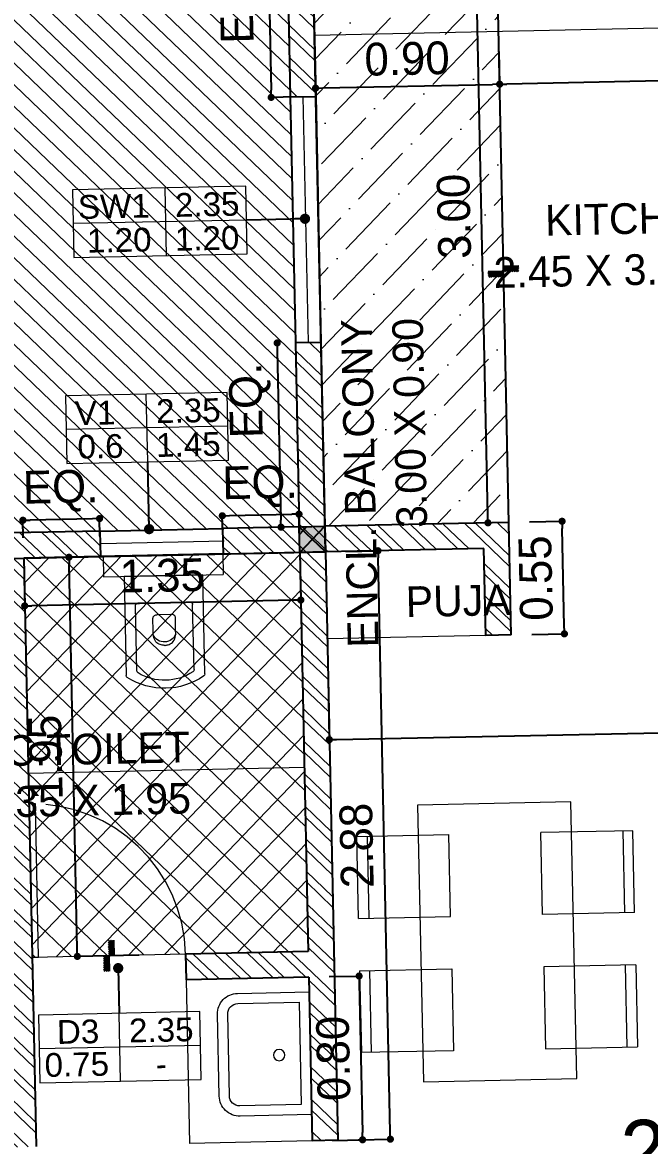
# Model space of a CAD drawing. Header units: metres. Extents: x 494 to 1845, y -666 to 1061.
# Drawn here: x 1412.946 to 1413.226, y 208.143 to 208.644 of the extents above; entities that cross this region are included whole.
import ezdxf

# ---------------------------------------------------------------- set-up
doc = ezdxf.new("R2010")
doc.units = ezdxf.units.M
doc.header["$MEASUREMENT"] = 0
doc.linetypes.add('1', pattern=[0])
doc.linetypes.add('ACAD_ISO02W100', pattern=[15, 12, -3])
doc.layers.get('Defpoints').update_dxf_attribs({"color": 12})
for name, color, linetype in [('A-AREA', 1, 'Continuous'), ('COLUMN', 1, 'Continuous'), ('TILE DROP', 180, '1'), ('VDA-TEXT', 250, '1'), ('VDA-WALL BELOW', 8, 'Continuous')]:
    doc.layers.add(name, color=color, linetype=linetype)
for name, color, linetype, lineweight in [('A-Furniture', 8, 'Continuous', 13), ('A-Wall Hatch', 8, 'Continuous', 9), ('DIMENSION', 8, 'Continuous', 5), ('VDA-DOOR', 23, 'Continuous', 5), ('VDA-DW TAGS', 4, 'Continuous', 9), ('VDA-FURNITURE', 8, 'Continuous', 13), ('VDA-HATCH', 8, 'Continuous', 9), ('VDA-PLUMBING', 8, 'Continuous', 13), ('VDA-WALL', 250, 'Continuous', 25), ('VDA-WINDOW', 5, 'Continuous', 9)]:
    doc.layers.add(name, color=color, linetype=linetype, lineweight=lineweight)
doc.styles.add('arial', font='arial.ttf', dxfattribs={"height": 0.3})
doc.styles.add('RS', font='GOTHIC.TTF')
doc.styles.get("Standard").update_dxf_attribs({"font": 'arial.ttf'})
doc.dimstyles.new('SMALL-1', dxfattribs={"dimtxt": 0.16, "dimasz": 0.035, "dimexe": 0, "dimexo": 0.1, "dimgap": 0.05, "dimtad": 1, "dimzin": 0, "dimdsep": 46, "dimtxsty": 'RS', "dimblk": 'DOT', "dimcen": 2.5, "dimclrd": 256, "dimclre": 256, "dimclrt": 5, "dimadec": 0, "dimazin": 0, "dimtfac": 1, "dimtdec": 3, "dimtofl": 0, "dimtmove": 0, "dimatfit": 3, "dimfxl": 0, "dimtolj": 1, "dimtzin": 0, "dimarcsym": 0})
pattern_1 = [(45, (1152.758408798573, 282.9493043231583), (-0.1104854345604985, 0.1104854345604985), [])]
pattern_2 = [(135.0000000000001, (-4.440892098500626e-16, 0.375), (-0.004419417382415919, -0.004419417382415927), [])]

# ---------------------------------------------------------------- blocks, each defined once
blk = doc.blocks.new('6555kkm')
at = {"lineweight": 30}
h = blk.add_hatch(color=5, dxfattribs=at)
h.dxf.hatch_style = 1
h.paths.add_polyline_path([(1152.883408798573, 282.9493043231583), (1152.758408798573, 282.9493043231583), (1152.758408798573, 283.0743043231584), (1152.883408798573, 283.0743043231584)])
h = blk.add_hatch()
h.set_pattern_fill('ANSI31', color=5, scale=1.250000000001137)
h.set_pattern_definition(pattern_1)
h.paths.add_polyline_path([(1152.758408798573, 283.0743043231584), (1152.883408798573, 283.0743043231584), (1152.883408798573, 282.9493043231583), (1152.758408798573, 282.9493043231583)])
h = blk.add_hatch()
h.set_pattern_fill('ANSI31', color=5, scale=1.250000000001137)
h.set_pattern_definition(pattern_1)
h.paths.add_polyline_path([(1152.758408798573, 283.0743043231584), (1152.883408798573, 283.0743043231584), (1152.883408798573, 282.9493043231583), (1152.758408798573, 282.9493043231583)])
at = {"layer": 'COLUMN', "color": 5, "lineweight": 25}
for p, q in [((1152.758408798573, 282.9493043231583), (1152.883408798573, 283.0743043231584)), ((1152.883408798573, 282.9493043231583), (1152.758408798573, 283.0743043231584))]:
    blk.add_line(p, q, dxfattribs=at)
blk.add_lwpolyline([(1152.758408798573, 283.0743043231584), (1152.883408798573, 283.0743043231584), (1152.883408798573, 282.9493043231583), (1152.758408798573, 282.9493043231583)], close=True, dxfattribs=at)
blk = doc.blocks.new('zw$417C')
at = {"layer": 'COLUMN', "color": 8, "lineweight": 30}
blk.add_blockref('6555kkm', (-1107.771030042976, -275.5117372282455), dxfattribs=at)
blk = doc.blocks.new('zw$DD4')
at = {"layer": 'A-Furniture', "extrusion": (1.204778837184228e-06, -1.515233374796364e-06, 0.9999999999981264)}
for p, q in [((0.300014647655189, 1.352509115007706), (0.2999982098117471, 9.115203283727169e-06)), ((1.050014647655189, 1.352499999920838), (0.300014647655189, 1.352509115007706)), ((1.049998209811747, 0), (1.050014647655189, 1.352499999920838)), ((7.973052561283112e-06, 0.8033122207270935), (1.283455640077591e-05, 1.203312220750377)), ((0.4500128347426653, 1.203306751791388), (1.283455640077591e-05, 1.203312220750377)), ((0.05001283437013626, 1.203311613062397), (0.05000797286629677, 0.8033116131555289)), ((0.4500079732388258, 0.8033067517681047), (0.4500128347426653, 1.203306751791388)), ((0.9000079724937677, 0.8033012826927006), (0.9000128349289298, 1.203301282599568)), ((0.9000128349289298, 1.203301282599568), (1.350012834183872, 1.203295813407749)), ((1.300012834370136, 1.203296421095729), (1.300007972866297, 0.8032964210724458)), ((1.350007972680032, 0.8032958133844659), (1.350012834183872, 1.203295813407749)), ((7.973052561283112e-06, 0.8033122207270935), (0.4500079732388258, 0.8033067517681047)), ((1.350007972680032, 0.8032958132680506), (0.9000079724937677, 0.8033012826927006)), ((4.861503839492798e-06, 0.5473109191516414), (0, 0.1473109192447737)), ((4.861503839492798e-06, 0.5473109192680568), (0.450004861690104, 0.547305449959822)), ((0.04999999981373549, 0.1473103115567937), (0.05000486224889755, 0.5473103114636615)), ((0.450004861690104, 0.547305449959822), (0.4500000001862645, 0.1473054499365389)), ((0.9000048618763685, 0.5472999807680026), (0.900000000372529, 0.1472999808611348)), ((1.35000486113131, 0.5472945119254291), (0.9000048618763685, 0.5472999807680026)), ((1.299999999813735, 0.147295119590126), (1.300004861317575, 0.5472951194969937)), ((1.35000486113131, 0.5472945118090138), (1.350000000558794, 0.147294511902146)), ((0, 0.1473109192447737), (0.4500000001862645, 0.1473054499365389)), ((1.350000000558794, 0.147294511902146), (0.900000000372529, 0.1472999808611348)), ((0.2999982098117471, 9.115203283727169e-06), (1.049998209811747, 0))]:
    blk.add_line(p, q, dxfattribs=at)
blk = doc.blocks.new('zw$FB86')
at = {"layer": 'VDA-FURNITURE'}
for points in [[(0, 0.4500000000007276), (0, 0.1000000000003638, 0.4142135623890781), (0.09999999999854481, 0), (0.5, 0, 0.4142135623784227), (0.5999999999985448, 0.1000000000003638), (0.5999999999985448, 0.4500000000007276)], [(0.05000000000291038, 0.4000000000014552), (0.05000000000291038, 0.09999999999672582, 0.4142135623730954), (0.09999999999854481, 0.0499999999992724), (0.5, 0.0499999999992724, 0.4142135623730952), (0.5499999999956344, 0.09999999999854481), (0.5499999999956344, 0.4000000000014552)]]:
    blk.add_lwpolyline(points, format="xyb", close=True, dxfattribs=at)
blk.add_circle((0.2941563244385179, 0.2973085056728451), 0.02777948606671998, dxfattribs=at)
blk = doc.blocks.new('zw$2702')
at = {"layer": 'VDA-FURNITURE'}
for p, q in [((0.5499802494960022, 0), (0.5499802476333571, 0.584986173780635)), ((0.6499802481921506, 0.5849861740134656), (0.5499802476333571, 0.584986173780635)), ((0.6499802491234732, 2.328306436538696e-10), (0.6499802481921506, 0.5849861740134656)), ((0.06626789482106688, 0.4849861727561802), (0.5499802476333571, 0.4849861738039181)), ((0.5499802476333571, 0.4849861738039181), (0.5499802485646796, 0.09999999997671694)), ((0.08852634602953913, 0.4324880581116304), (0.4059854198785615, 0.4324880588101223)), ((0.4179849887805176, 0.4204884897917509), (0.4179849887805176, 0.1644976834068075)), ((0.2196195882352185, 0.3244178210152313), (0.2234204721244168, 0.3293784004636109)), ((0.2234204721244168, 0.3293784004636109), (0.2280877952071023, 0.3340172126190737)), ((0.2280877952071023, 0.3340172126190737), (0.2337104606049252, 0.338173373718746)), ((0.2337104606049252, 0.338173373718746), (0.2403773705082131, 0.3416860003490001)), ((0.2403773705082131, 0.3416860003490001), (0.248177426175971, 0.3443942085141316)), ((0.248177426175971, 0.3443942085141316), (0.2571995307298494, 0.3461371148005128)), ((0.2571995307298494, 0.3461371148005128), (0.2675325863601756, 0.3467538355616853)), ((0.2675325863601756, 0.3467538355616853), (0.2780191826241207, 0.3467557415133342)), ((0.2780191826241207, 0.3467557415133342), (0.2874714464487624, 0.3467611278174445)), ((0.2874714464487624, 0.3467611278174445), (0.2959387444498134, 0.3467694973805919)), ((0.2959387444498134, 0.3467694973805919), (0.3034704441743088, 0.3467803528765216)), ((0.3034704441743088, 0.3467803528765216), (0.3101159131692839, 0.3467931972118095)), ((0.3101159131692839, 0.3467931972118095), (0.3159245171191287, 0.3468075330602005)), ((0.3159245171191287, 0.3468075330602005), (0.3209456235708785, 0.3468228633282706)), ((0.3209456235708785, 0.3468228633282706), (0.3252286000715685, 0.3468386908061802)), ((0.3252286000715685, 0.3468386908061802), (0.3288228123055887, 0.3468545182840899)), ((0.3288228123055887, 0.3468545182840899), (0.3317776278199744, 0.34686984855216)), ((0.3317776278199744, 0.34686984855216), (0.3341424141617608, 0.3468841845169663)), ((0.3341424141617608, 0.3468841845169663), (0.3359665379466605, 0.3468970287358388)), ((0.3359665379466605, 0.3468970287358388), (0.3381902633773279, 0.346916253794916)), ((0.3381902633773279, 0.346916253794916), (0.3388437426256132, 0.3469235459342599)), ((0.3388437426256132, 0.3469235459342599), (0.3397653868960333, 0.3470724488142878)), ((0.3397653868960333, 0.3470724488142878), (0.3421951776908827, 0.3472432924900204)), ((0.3421951776908827, 0.3472432924900204), (0.3456303991915775, 0.3470222798641771)), ((0.3456303991915775, 0.3470222798641771), (0.3495683355795336, 0.3459956140723079)), ((0.3495683355795336, 0.3459956140723079), (0.3535062728988123, 0.3437494980171323)), ((0.3535062728988123, 0.3437494980171323), (0.3569414934681845, 0.3398701344849542)), ((0.3569414934681845, 0.3398701344849542), (0.3583134880827856, 0.337188673322089)), ((0.3583134880827856, 0.337188673322089), (0.3593712842630339, 0.3339437264949083)), ((0.3593712842630339, 0.3339437264949083), (0.3600520447434974, 0.3300835692789406)), ((0.3600520447434974, 0.3300835692789406), (0.3602929294647765, 0.3255564770661294)), ((0.2097325569557142, 0.2918388803955168), (0.2097360829429817, 0.2924556011566892)), ((0.2097325569557142, 0.2916363230906427), (0.2097360829429817, 0.2910196023294702)), ((0.2097360829429817, 0.2924556011566892), (0.2098059284107876, 0.2941985074430704)), ((0.2097360829429817, 0.2910196023294702), (0.2098059284107876, 0.289276696043089)), ((0.2098059284107876, 0.2941985074430704), (0.2100309964807821, 0.2969067156082019)), ((0.2098059284107876, 0.289276696043089), (0.2100309964807821, 0.2865684878779575)), ((0.2100309964807821, 0.2969067156082019), (0.2105001874806476, 0.3004193421220407)), ((0.2100309964807821, 0.2865684878779575), (0.2105001884119702, 0.2830558613641188)), ((0.2105001874806476, 0.3004193421220407), (0.2113024063946796, 0.3045755033381283)), ((0.2105001884119702, 0.2830558613641188), (0.2113024063946796, 0.2788997001480311)), ((0.2113024063946796, 0.3045755033381283), (0.2125265535505605, 0.3092143153771758)), ((0.2113024063946796, 0.2788997001480311), (0.2125265535505605, 0.2742608881089836)), ((0.2125265535505605, 0.3092143153771758), (0.214261531138618, 0.3141748948255554)), ((0.214261531138618, 0.3141748948255554), (0.2165962422805023, 0.3192963579203933)), ((0.2165962422805023, 0.3192963579203933), (0.2196195882352185, 0.3244178210152313)), ((0.3602929294647765, 0.3262134199030697), (0.3602929294647765, 0.2587727529462427)), ((0.2125265535505605, 0.2742608881089836), (0.214261531138618, 0.2693003086606041)), ((0.214261531138618, 0.2693003086606041), (0.2165962422805023, 0.2641788455657661)), ((0.2165962422805023, 0.2641788455657661), (0.2196195882352185, 0.2590573824709281)), ((0.2196195882352185, 0.2590573824709281), (0.2234204721244168, 0.2540968030225486)), ((0.2234204721244168, 0.2540968030225486), (0.2280877952071023, 0.2494579909835011)), ((0.2280877952071023, 0.2494579909835011), (0.2337104615362477, 0.2453018297674134)), ((0.2337104615362477, 0.2453018297674134), (0.2403773705082131, 0.24178920336999)), ((0.2403773705082131, 0.24178920336999), (0.2481774271072936, 0.2390809950884432)), ((0.2481774271072936, 0.2390809950884432), (0.2571995316611719, 0.237338088802062)), ((0.2571995316611719, 0.237338088802062), (0.2675325863601756, 0.2367213681573048)), ((0.2675325863601756, 0.2367213681573048), (0.2780236706676078, 0.2367217985447496)), ((0.2780236706676078, 0.2367217985447496), (0.2874886181743932, 0.2367230148520321)), ((0.2874886181743932, 0.2367230148520321), (0.2959756257550907, 0.2367249047383666)), ((0.2959756257550907, 0.2367249047383666), (0.3035328884216142, 0.236727355979383)), ((0.3035328884216142, 0.236727355979383), (0.3102086030485225, 0.236730256350711)), ((0.3102086030485225, 0.236730256350711), (0.3160509665103746, 0.236733493511565)), ((0.3160509665103746, 0.236733493511565), (0.3211081728877616, 0.2367369552375749)), ((0.3211081728877616, 0.2367369552375749), (0.3254284199865651, 0.236740529187955)), ((0.3254284199865651, 0.236740529187955), (0.3290599037500215, 0.236744103138335)), ((0.3290599037500215, 0.236744103138335), (0.332050820121367, 0.2367475647479296)), ((0.332050820121367, 0.2367475647479296), (0.334449365043838, 0.2367508019087836)), ((0.334449365043838, 0.2367508019087836), (0.336303734460671, 0.2367537022801116)), ((0.336303734460671, 0.2367537022801116), (0.338572732413013, 0.2367580434074625)), ((0.338572732413013, 0.2367580434074625), (0.3392433824556065, 0.2367596899857745)), ((0.3392433824556065, 0.2367596899857745), (0.3401572865041089, 0.2367472226032987)), ((0.3401572865041089, 0.2367472226032987), (0.3425647087933612, 0.2369134899927303)), ((0.3498543801324558, 0.2390042450278997), (0.3537337652014685, 0.2415397411677986)), ((0.3537337652014685, 0.2415397411677986), (0.357100939618249, 0.2454759883694351)), ((0.357100939618249, 0.2454759883694351), (0.358435750247736, 0.2480648637283593)), ((0.358435750247736, 0.2480648637283593), (0.3594544718580437, 0.2511184909380972)), ((0.3594544718580437, 0.2511184909380972), (0.3600944245772553, 0.2546750580659136)), ((0.3600944245772553, 0.2546750580659136), (0.3602929294647765, 0.2587727529462427)), ((0.0885263469608617, 0.1524981135735288), (0.4059854198785615, 0.1524981142720208)), ((0.5499802485646796, 0.09999999997671694), (0.06626789575238945, 0.09999999892897904)), ((0.6499802491234732, 2.328306436538696e-10), (0.5499802494960022, 0))]:
    blk.add_line(p, q, dxfattribs=at)
for centre, radius, start, end in [((0.3392895713986945, 0.2924930856897845), 0.3392895713959484, 146.5314716852323, 213.4685283147677), ((0.06626789482106688, 0.4729866042835056), 0.01199956846898923, 90.00000178148115, 146.5314734667167), ((0.2879243318529916, 0.2924930862718611), 0.2489257321441072, 147.4567942573825, 212.5432060142842), ((0.08852634602953913, 0.4204884890568792), 0.011999569053979, 90.00000010672171, 150.4906703928836), ((0.4059854198785615, 0.4204884897553711), 0.011999569053979, 1.334021322268115e-07, 90.00000010672171), ((0.2850434205101919, 0.2912927382494672), 0.0588110275135647, 109.8583284364351, 247.3191860105703), ((0.3340704313086462, 0.2802833565147012), 0.0441938690793455, 281.0814857867093, 290.9254203467502), ((0.0885263469608617, 0.1644976825555204), 0.011999569053979, 209.5093298833318, 270.0000001067217), ((0.4059854198785615, 0.1644976832540124), 0.011999569053979, 270.0000001067217, 1.334021322268115e-07), ((0.06626789575238945, 0.1119995681438013), 0.01199956927687568, 213.4685292737154, 270.000000958813)]:
    blk.add_arc(centre, radius, start, end, dxfattribs=at)
blk = doc.blocks.new('_Dot')
at = {"color": 0, "linetype": 'ByBlock', "lineweight": -2}
blk.add_line((-0.5, 0), (-1, 0), dxfattribs=at)
at = {"color": 0, "linetype": 'ByBlock', "const_width": 0.5}
blk.add_lwpolyline([(-0.25, 0, 1), (0.25, 0, 1)], format="xyb", close=True, dxfattribs=at)
blk = doc.blocks.new('*D414')
at = {"layer": 'Defpoints', "color": 0, "transparency": 16777216}
for p in [(1.94003673610132, -1.580828684596781), (3.290036736101229, -1.580828684596781), (1.94003673610132, -1.813767555514005)]:
    blk.add_point(p, dxfattribs=at)
at = {"layer": 'DIMENSION', "lineweight": -2, "transparency": 16777216}
for p, q in [((1.94003673610132, -1.680828684596781), (1.94003673610132, -1.813767555514005)), ((3.290036736101229, -1.680828684596781), (3.290036736101229, -1.813767555514005)), ((3.255036736101228, -1.813767555514005), (1.975036736101319, -1.813767555514005))]:
    blk.add_line(p, q, dxfattribs=at)
at = {"layer": 'DIMENSION', "lineweight": -2, "transparency": 16777216, "xscale": 0.035, "yscale": 0.035, "zscale": 0.035, "rotation": 180}
blk.add_blockref('_Dot', (1.94003673610132, -1.813767555514005), dxfattribs=at)
at = {"layer": 'DIMENSION', "lineweight": -2, "transparency": 16777216, "xscale": 0.035, "yscale": 0.035, "zscale": 0.035}
blk.add_blockref('_Dot', (3.290036736101229, -1.813767555514005), dxfattribs=at)
at = {"layer": 'DIMENSION', "color": 5, "transparency": 16777216, "insert": (2.615036736101274, -1.679743082366486), "char_height": 0.16, "attachment_point": 5, "style": 'RS'}
blk.add_mtext('\\A1;1.35', dxfattribs=at)
blk = doc.blocks.new('*D415')
at = {"layer": 'Defpoints', "color": 0, "transparency": 16777216}
for p in [(2.161170617069502, -1.580828684596781), (3.290036736101229, -1.580828684596781), (3.290036736101229, -3.53082868459677)]:
    blk.add_point(p, dxfattribs=at)
at = {"layer": 'DIMENSION', "lineweight": -2, "transparency": 16777216}
for p, q in [((2.461170617069501, -1.580828684596781), (2.161170617069502, -1.580828684596781)), ((2.161170617069502, -3.49582868459677), (2.161170617069502, -1.615828684596781)), ((2.461170617069501, -3.53082868459677), (2.161170617069502, -3.53082868459677))]:
    blk.add_line(p, q, dxfattribs=at)
at = {"layer": 'DIMENSION', "lineweight": -2, "transparency": 16777216, "xscale": 0.035, "yscale": 0.035, "zscale": 0.035}
for p, rotation in [((2.161170617069502, -1.580828684596781), 90), ((2.161170617069502, -3.53082868459677), 270)]:
    blk.add_blockref('_Dot', p, dxfattribs=dict(at, rotation=rotation))
at = {"layer": 'DIMENSION', "color": 5, "transparency": 16777216, "insert": (2.027146143921983, -2.555828684596776), "char_height": 0.16, "attachment_point": 5, "rotation": 90, "style": 'RS'}
blk.add_mtext('\\A1;1.95', dxfattribs=at)
blk = doc.blocks.new('*D417')
at = {"layer": 'Defpoints', "color": 0, "transparency": 16777216}
for p in [(4.212751843510205, 1.544171315403275), (4.31503673610132, 1.544171315403275), (4.31503673610132, -1.455828684596781)]:
    blk.add_point(p, dxfattribs=at)
at = {"layer": 'DIMENSION', "lineweight": -2, "transparency": 16777216}
for p, q in [((4.21503673610132, 1.544171315403275), (4.212751843510205, 1.544171315403275)), ((4.212751843510205, -1.420828684596781), (4.212751843510205, 1.509171315403276)), ((4.21503673610132, -1.455828684596781), (4.212751843510205, -1.455828684596781))]:
    blk.add_line(p, q, dxfattribs=at)
at = {"layer": 'DIMENSION', "lineweight": -2, "transparency": 16777216, "xscale": 0.035, "yscale": 0.035, "zscale": 0.035}
for p, rotation in [((4.212751843510205, 1.544171315403275), 90), ((4.212751843510205, -1.455828684596781), 270)]:
    blk.add_blockref('_Dot', p, dxfattribs=dict(at, rotation=rotation))
at = {"layer": 'DIMENSION', "color": 5, "transparency": 16777216, "insert": (4.078727370362686, 0.04417131540324704), "char_height": 0.16, "attachment_point": 5, "rotation": 90, "style": 'RS'}
blk.add_mtext('\\A1;3.00', dxfattribs=at)
blk = doc.blocks.new('*D418')
at = {"layer": 'Defpoints', "color": 0, "transparency": 16777216}
for p in [(3.415036736101229, 0.9441713154047306), (4.31503673610132, 0.9441713154047306), (4.31503673610132, 0.6849889876941688)]:
    blk.add_point(p, dxfattribs=at)
at = {"layer": 'DIMENSION', "lineweight": -2, "transparency": 16777216}
for p, q in [((3.415036736101229, 0.8441713154047307), (3.415036736101229, 0.6849889876941688)), ((4.31503673610132, 0.8441713154047307), (4.31503673610132, 0.6849889876941688)), ((3.450036736101229, 0.6849889876941688), (4.280036736101319, 0.6849889876941688))]:
    blk.add_line(p, q, dxfattribs=at)
at = {"layer": 'DIMENSION', "lineweight": -2, "transparency": 16777216, "xscale": 0.035, "yscale": 0.035, "zscale": 0.035, "rotation": 180}
blk.add_blockref('_Dot', (3.415036736101229, 0.6849889876941688), dxfattribs=at)
at = {"layer": 'DIMENSION', "lineweight": -2, "transparency": 16777216, "xscale": 0.035, "yscale": 0.035, "zscale": 0.035}
blk.add_blockref('_Dot', (4.31503673610132, 0.6849889876941688), dxfattribs=at)
at = {"layer": 'DIMENSION', "color": 5, "transparency": 16777216, "insert": (3.865036736101274, 0.8190134608416875), "char_height": 0.16, "attachment_point": 5, "style": 'RS'}
blk.add_mtext('\\A1;0.90', dxfattribs=at)
blk = doc.blocks.new('*D419')
at = {"layer": 'Defpoints', "color": 0, "transparency": 16777216}
for p in [(4.31503673610132, 0.9441713154047306), (6.765036736101365, 0.9441713154047306), (4.31503673610132, 0.6849889876941688)]:
    blk.add_point(p, dxfattribs=at)
at = {"layer": 'DIMENSION', "lineweight": -2, "transparency": 16777216}
for p, q in [((4.31503673610132, 0.8441713154047307), (4.31503673610132, 0.6849889876941688)), ((6.765036736101365, 0.8441713154047307), (6.765036736101365, 0.6849889876941688)), ((6.730036736101365, 0.6849889876941688), (4.35003673610132, 0.6849889876941688))]:
    blk.add_line(p, q, dxfattribs=at)
at = {"layer": 'DIMENSION', "lineweight": -2, "transparency": 16777216, "xscale": 0.035, "yscale": 0.035, "zscale": 0.035, "rotation": 180}
blk.add_blockref('_Dot', (4.31503673610132, 0.6849889876941688), dxfattribs=at)
at = {"layer": 'DIMENSION', "lineweight": -2, "transparency": 16777216, "xscale": 0.035, "yscale": 0.035, "zscale": 0.035}
blk.add_blockref('_Dot', (6.765036736101365, 0.6849889876941688), dxfattribs=at)
at = {"layer": 'DIMENSION', "color": 5, "transparency": 16777216, "insert": (5.540036736101342, 0.8190134608416875), "char_height": 0.16, "attachment_point": 5, "style": 'RS'}
blk.add_mtext('\\A1;2.45', dxfattribs=at)
blk = doc.blocks.new('0.75M D')
at = {"layer": 'VDA-DOOR'}
for p, q in [((1526.509995614187, 329.5012788683285), (1526.478352412193, 329.5012788683285)), ((1526.478352412193, 329.5012788683285), (1526.478352412193, 328.7518346103166)), ((1526.509995614187, 328.7518346103166), (1526.509995614187, 329.5012788683285)), ((1526.478352412193, 328.7518346103166), (1526.509995614187, 328.7518346103166))]:
    blk.add_line(p, q, dxfattribs=at)
at = {"layer": 'VDA-DOOR', "linetype": 'ACAD_ISO02W100', "ltscale": 0.01}
blk.add_arc((1526.478352412193, 328.7512786623503), 0.7500002060525184, 0.04247130742754696, 90, dxfattribs=at)
blk = doc.blocks.new('*D433')
at = {"layer": 'Defpoints', "color": 0, "transparency": 16777216}
for p in [(3.415036736101229, -1.580828684596781), (8.240036736101274, -1.580828684596781), (8.240036736101274, -2.498410855820623)]:
    blk.add_point(p, dxfattribs=at)
at = {"layer": 'DIMENSION', "lineweight": -2, "transparency": 16777216}
for p, q in [((3.415036736101229, -2.198410855820623), (3.415036736101229, -2.498410855820623)), ((8.240036736101274, -2.198410855820623), (8.240036736101274, -2.498410855820623)), ((3.450036736101229, -2.498410855820623), (8.205036736101274, -2.498410855820623))]:
    blk.add_line(p, q, dxfattribs=at)
at = {"layer": 'DIMENSION', "lineweight": -2, "transparency": 16777216, "xscale": 0.035, "yscale": 0.035, "zscale": 0.035, "rotation": 180}
blk.add_blockref('_Dot', (3.415036736101229, -2.498410855820623), dxfattribs=at)
at = {"layer": 'DIMENSION', "lineweight": -2, "transparency": 16777216, "xscale": 0.035, "yscale": 0.035, "zscale": 0.035}
blk.add_blockref('_Dot', (8.240036736101274, -2.498410855820623), dxfattribs=at)
at = {"layer": 'DIMENSION', "color": 5, "transparency": 16777216, "insert": (5.827536736101138, -2.364386382673104), "char_height": 0.16, "attachment_point": 5, "style": 'RS'}
blk.add_mtext('\\A1;4.83', dxfattribs=at)
blk = doc.blocks.new('*D434')
at = {"layer": 'Defpoints', "color": 0, "transparency": 16777216}
for p in [(4.31503673610132, -1.455828684596781), (4.574922892921904, -1.455828684596781), (4.31503673610132, -2.005828684596793)]:
    blk.add_point(p, dxfattribs=at)
at = {"layer": 'DIMENSION', "lineweight": -2, "transparency": 16777216}
for p, q in [((4.415036736101319, -1.455828684596781), (4.574922892921904, -1.455828684596781)), ((4.574922892921904, -1.970828684596793), (4.574922892921904, -1.490828684596781)), ((4.415036736101319, -2.005828684596793), (4.574922892921904, -2.005828684596793))]:
    blk.add_line(p, q, dxfattribs=at)
at = {"layer": 'DIMENSION', "lineweight": -2, "transparency": 16777216, "xscale": 0.035, "yscale": 0.035, "zscale": 0.035}
for p, rotation in [((4.574922892921904, -1.455828684596781), 90), ((4.574922892921904, -2.005828684596793), 270)]:
    blk.add_blockref('_Dot', p, dxfattribs=dict(at, rotation=rotation))
at = {"layer": 'DIMENSION', "color": 5, "transparency": 16777216, "insert": (4.440898419774386, -1.730828684596759), "char_height": 0.16, "attachment_point": 5, "rotation": 90, "style": 'RS'}
blk.add_mtext('\\A1;0.55', dxfattribs=at)
blk = doc.blocks.new('*D436')
at = {"layer": 'Defpoints', "color": 0, "transparency": 16777216}
for p in [(3.415036736101229, -1.580828684596781), (3.672161798546767, -1.580828684596781), (3.415036736101229, -4.455828684596781)]:
    blk.add_point(p, dxfattribs=at)
at = {"layer": 'DIMENSION', "lineweight": -2, "transparency": 16777216}
for p, q in [((3.515036736101229, -1.580828684596781), (3.672161798546767, -1.580828684596781)), ((3.672161798546767, -4.420828684596781), (3.672161798546767, -1.615828684596781)), ((3.515036736101229, -4.455828684596781), (3.672161798546767, -4.455828684596781))]:
    blk.add_line(p, q, dxfattribs=at)
at = {"layer": 'DIMENSION', "lineweight": -2, "transparency": 16777216, "xscale": 0.035, "yscale": 0.035, "zscale": 0.035}
for p, rotation in [((3.672161798546767, -1.580828684596781), 90), ((3.672161798546767, -4.455828684596781), 270)]:
    blk.add_blockref('_Dot', p, dxfattribs=dict(at, rotation=rotation))
at = {"layer": 'DIMENSION', "color": 5, "transparency": 16777216, "insert": (3.538137325399249, -3.018328684596781), "char_height": 0.16, "attachment_point": 5, "rotation": 90, "style": 'RS'}
blk.add_mtext('\\A1;2.88', dxfattribs=at)
blk = doc.blocks.new('*D437')
at = {"layer": 'Defpoints', "color": 0, "transparency": 16777216}
for p in [(3.290036736101229, -3.65582868459677), (3.290036736101229, -4.455828684596781), (3.536221782483608, -4.455828684596781)]:
    blk.add_point(p, dxfattribs=at)
at = {"layer": 'DIMENSION', "lineweight": -2, "transparency": 16777216}
for p, q in [((3.390036736101229, -3.65582868459677), (3.536221782483608, -3.65582868459677)), ((3.536221782483608, -3.69082868459677), (3.536221782483608, -4.420828684596781)), ((3.390036736101229, -4.455828684596781), (3.536221782483608, -4.455828684596781))]:
    blk.add_line(p, q, dxfattribs=at)
at = {"layer": 'DIMENSION', "lineweight": -2, "transparency": 16777216, "xscale": 0.035, "yscale": 0.035, "zscale": 0.035}
for p, rotation in [((3.536221782483608, -3.65582868459677), 90), ((3.536221782483608, -4.455828684596781), 270)]:
    blk.add_blockref('_Dot', p, dxfattribs=dict(at, rotation=rotation))
at = {"layer": 'DIMENSION', "color": 5, "transparency": 16777216, "insert": (3.402197309336089, -4.055828684596747), "char_height": 0.16, "attachment_point": 5, "rotation": 90, "style": 'RS'}
blk.add_mtext('\\A1;0.80', dxfattribs=at)
blk = doc.blocks.new('*D440')
at = {"layer": 'Defpoints', "color": 0, "transparency": 16777216}
for p in [(3.415036736101229, 1.544171315403275), (3.197202062278393, 0.6441713154031845), (3.415036736101229, 0.6441713154031845)]:
    blk.add_point(p, dxfattribs=at)
at = {"layer": 'DIMENSION', "lineweight": -2, "transparency": 16777216}
for p, q in [((3.315036736101229, 1.544171315403275), (3.197202062278393, 1.544171315403275)), ((3.197202062278393, 1.509171315403276), (3.197202062278393, 0.6791713154031845)), ((3.315036736101229, 0.6441713154031845), (3.197202062278393, 0.6441713154031845))]:
    blk.add_line(p, q, dxfattribs=at)
at = {"layer": 'DIMENSION', "lineweight": -2, "transparency": 16777216, "xscale": 0.035, "yscale": 0.035, "zscale": 0.035}
for p, rotation in [((3.197202062278393, 1.544171315403275), 90), ((3.197202062278393, 0.6441713154031845), 270)]:
    blk.add_blockref('_Dot', p, dxfattribs=dict(at, rotation=rotation))
at = {"layer": 'DIMENSION', "color": 5, "transparency": 16777216, "insert": (3.058881192122037, 1.09417131540323), "char_height": 0.16, "attachment_point": 5, "rotation": 90, "style": 'RS'}
blk.add_mtext('\\A1;EQ.', dxfattribs=at)
blk = doc.blocks.new('*D441')
at = {"layer": 'Defpoints', "color": 0, "transparency": 16777216}
for p in [(3.290036736101229, -0.5558286845968041), (3.201040405472213, -1.455828684596781), (3.290036736101229, -1.455828684596781)]:
    blk.add_point(p, dxfattribs=at)
at = {"layer": 'DIMENSION', "lineweight": -2, "transparency": 16777216}
for p, q in [((3.201040405472213, -0.5558286845968041), (3.201040405472213, -0.5558286845968041)), ((3.201040405472213, -0.5908286845968042), (3.201040405472213, -1.420828684596781)), ((3.201040405472213, -1.455828684596781), (3.201040405472213, -1.455828684596781))]:
    blk.add_line(p, q, dxfattribs=at)
at = {"layer": 'DIMENSION', "lineweight": -2, "transparency": 16777216, "xscale": 0.035, "yscale": 0.035, "zscale": 0.035}
for p, rotation in [((3.201040405472213, -0.5558286845968041), 90), ((3.201040405472213, -1.455828684596781), 270)]:
    blk.add_blockref('_Dot', p, dxfattribs=dict(at, rotation=rotation))
at = {"layer": 'DIMENSION', "color": 5, "transparency": 16777216, "insert": (3.062719535315857, -0.8336171263748042), "char_height": 0.16, "attachment_point": 5, "rotation": 90, "style": 'RS'}
blk.add_mtext('\\A1;EQ.', dxfattribs=at)
blk = doc.blocks.new('SW1 F')
at = {"layer": 'VDA-DW TAGS'}
for p, q in [((1527.369745910431, 323.1431719988803), (1527.369745910431, 323.4740465886106)), ((1527.764486114183, 323.3086092937455), (1526.917202292456, 323.3086092937455))]:
    blk.add_line(p, q, dxfattribs=at)
blk.add_lwpolyline([(1527.764486114183, 323.4740465886106), (1526.917202292456, 323.4740465886106), (1526.917202292456, 323.1431719988803), (1527.764486114183, 323.1431719988803)], close=True, dxfattribs=at)
at = {"layer": 'VDA-DW TAGS', "char_height": 0.1159809851405905, "attachment_point": 8, "style": 'arial'}
for s, insert, width in [('SW1', (1527.117416534167, 323.3292707131376), 0.2822932409837917), ('2.35', (1527.573862303217, 323.3292707131376), 0.2822932409837917), ('1.20', (1527.140537899848, 323.1638334182725), 0.275840167237977), ('1.20', (1527.569960152135, 323.1638334182725), 0.3661736348513708)]:
    blk.add_mtext(s, dxfattribs=dict(at, insert=insert, width=width))
blk = doc.blocks.new('D3 F')
at = {"layer": 'VDA-DW TAGS'}
for p, q in [((1526.935698725297, 319.900243490464), (1526.935698725297, 320.2311180801943)), ((1527.330438929049, 320.0656807853292), (1526.540698725297, 320.0656807853292))]:
    blk.add_line(p, q, dxfattribs=at)
blk.add_lwpolyline([(1527.330438929049, 320.2311180801943), (1526.540698725297, 320.2311180801943), (1526.540698725297, 319.900243490464), (1527.330438929049, 319.900243490464)], close=True, dxfattribs=at)
at = {"layer": 'VDA-DW TAGS', "char_height": 0.1159809851405905, "attachment_point": 8, "style": 'arial'}
for s, insert, width in [('D3', (1526.732992233722, 320.0863422047213), 0.2822932409837917), ('2.35', (1527.139815118083, 320.0863422047213), 0.2822932409837917), ('0.75', (1526.723475923491, 319.9265632193317), 0.275840167237977), ('-', (1527.135912967001, 319.9209049098562), 0.3661736348513708)]:
    blk.add_mtext(s, dxfattribs=dict(at, insert=insert, width=width))
blk = doc.blocks.new('*D443')
at = {"layer": 'Defpoints', "color": 0, "transparency": 16777216}
for p in [(1.94003673610132, -1.395035091600164), (1.94003673610132, -1.580828684596781), (2.31503673610132, -1.580828684596781)]:
    blk.add_point(p, dxfattribs=at)
at = {"layer": 'DIMENSION', "lineweight": -2, "transparency": 16777216}
for p, q in [((1.94003673610132, -1.480828684596781), (1.94003673610132, -1.395035091600164)), ((2.280036736101319, -1.395035091600164), (1.975036736101319, -1.395035091600164)), ((2.31503673610132, -1.480828684596781), (2.31503673610132, -1.395035091600164))]:
    blk.add_line(p, q, dxfattribs=at)
at = {"layer": 'DIMENSION', "lineweight": -2, "transparency": 16777216, "xscale": 0.035, "yscale": 0.035, "zscale": 0.035, "rotation": 180}
blk.add_blockref('_Dot', (1.94003673610132, -1.395035091600164), dxfattribs=at)
at = {"layer": 'DIMENSION', "lineweight": -2, "transparency": 16777216, "xscale": 0.035, "yscale": 0.035, "zscale": 0.035}
blk.add_blockref('_Dot', (2.31503673610132, -1.395035091600164), dxfattribs=at)
at = {"layer": 'DIMENSION', "color": 5, "transparency": 16777216, "insert": (2.12753673610132, -1.256714221443808), "char_height": 0.16, "attachment_point": 5, "style": 'RS'}
blk.add_mtext('\\A1;EQ.', dxfattribs=at)
blk = doc.blocks.new('*D444')
at = {"layer": 'Defpoints', "color": 0, "transparency": 16777216}
for p in [(3.290036736101229, -1.393897030326684), (2.915036736101229, -1.580828684596781), (3.290036736101229, -1.580828684596781)]:
    blk.add_point(p, dxfattribs=at)
at = {"layer": 'DIMENSION', "lineweight": -2, "transparency": 16777216}
for p, q in [((2.915036736101229, -1.480828684596781), (2.915036736101229, -1.393897030326684)), ((2.950036736101229, -1.393897030326684), (3.255036736101228, -1.393897030326684)), ((3.290036736101229, -1.480828684596781), (3.290036736101229, -1.393897030326684))]:
    blk.add_line(p, q, dxfattribs=at)
at = {"layer": 'DIMENSION', "lineweight": -2, "transparency": 16777216, "xscale": 0.035, "yscale": 0.035, "zscale": 0.035, "rotation": 180}
blk.add_blockref('_Dot', (2.915036736101229, -1.393897030326684), dxfattribs=at)
at = {"layer": 'DIMENSION', "lineweight": -2, "transparency": 16777216, "xscale": 0.035, "yscale": 0.035, "zscale": 0.035}
blk.add_blockref('_Dot', (3.290036736101229, -1.393897030326684), dxfattribs=at)
at = {"layer": 'DIMENSION', "color": 5, "transparency": 16777216, "insert": (3.102536736101229, -1.255576160170328), "char_height": 0.16, "attachment_point": 5, "style": 'RS'}
blk.add_mtext('\\A1;EQ.', dxfattribs=at)
blk = doc.blocks.new('V1')
at = {"layer": 'VDA-DW TAGS'}
for p, q in [((1525.345971780803, 322.8255013930478), (1525.345971780803, 323.1563759827781)), ((1525.740711984555, 322.9909386879129), (1524.950971780803, 322.9909386879129))]:
    blk.add_line(p, q, dxfattribs=at)
blk.add_lwpolyline([(1525.740711984555, 323.1563759827781), (1524.950971780803, 323.1563759827781), (1524.950971780803, 322.8255013930478), (1525.740711984555, 322.8255013930478)], close=True, dxfattribs=at)
at = {"layer": 'VDA-DW TAGS', "char_height": 0.1159809851405905, "attachment_point": 8, "style": 'arial'}
for s, insert, width in [('V1', (1525.093642404539, 323.0116001073051), 0.2822932409837917), ('2.35', (1525.550088173589, 323.0116001073051), 0.2822932409837917), ('0.6', (1525.116763770219, 322.84616281244), 0.275840167237977), ('1.45', (1525.546186022507, 322.84616281244), 0.3661736348513708)]:
    blk.add_mtext(s, dxfattribs=dict(at, insert=insert, width=width))
blk = doc.blocks.new('TT-level diff-flat-14')
at = {"layer": 'TILE DROP'}
h = blk.add_hatch(dxfattribs=at)
h.set_pattern_fill('ANSI31', color=256, scale=0.05, angle=90.00000000000006, style=0)
h.set_pattern_definition(pattern_2)
h.paths.add_polyline_path([(-0.07499999999998863, 0.02500000000000568), (-0.07499999999998863, 0), (0, 0), (0, 0.02500000000000568)])
h = blk.add_hatch(dxfattribs=at)
h.set_pattern_fill('ANSI31', color=256, scale=0.05, angle=90.00000000000006, style=0)
h.set_pattern_definition(pattern_2)
h.paths.add_polyline_path([(0, 0), (0, -0.02500000000000568), (0.07499999999998863, -0.02500000000000568), (0.07499999999998863, 0)])
for points in [[(0, 0), (-0.07499999999998863, 0)], [(0.07499999999998863, -0.02500000000000568), (0, -0.02500000000000568), (0, 0), (-0.07499999999998863, 0)]]:
    blk.add_lwpolyline(points, dxfattribs=at)
blk = doc.blocks.new('AFDADSFADSF')
at = {"layer": 'A-Wall Hatch', "ltscale": 0.1}
h = blk.add_hatch(dxfattribs=at)
h.set_pattern_fill('ANSI32', color=256, scale=0.3, angle=270)
h.set_pattern_definition([(315, (5.06503673610132, -8.955828684596781), (0.07954951288348662, 0.07954951288348659), []), (315, (5.06503673610132, -9.008861693096776), (0.07954951288348662, 0.07954951288348659), [])])
h.paths.add_polyline_path([(3.290036736101229, 0.6441713154032414), (3.415036736101229, 0.6441713154032414), (3.415036736101229, 1.544171315403275), (6.765036736101365, 1.544171315403275), (6.765036736101365, -1.880828684596736), (5.515036736101365, -1.880828684596736), (5.515036736101365, -2.005828684596736), (7.240036736101274, -2.005828684596736), (7.240036736101274, -1.880828684596736), (6.890036736101365, -1.880828684596736), (6.890036736101365, -0.5308286845967132), (7.240036736101274, -0.5308286845967132), (7.240036736101274, -0.4058286845967132), (6.890036736101365, -0.4058286845967132), (6.890036736101365, 1.669171315403275), (3.290036736101229, 1.669171315403275)])
h.paths.add_polyline_path([(-1.30996326389868, -6.805828684596747), (-1.18496326389868, -6.805828684596747), (-1.184963263898683, 0.9441713154031959), (0.1650367361012286, 0.9441713154031959), (0.1650367361012286, -0.005828684596792755), (0.2900367361012286, -0.005828684596792755), (0.2900367361012286, 1.069171315403196), (-1.30996326389868, 1.069171315403196)])
h.paths.add_polyline_path([(-0.4349632638986805, -1.580828684596781), (1.81503673610132, -1.580828684596781), (1.81503673610132, -4.455828684596781), (1.94003673610132, -4.455828684596781), (1.94003673610132, -1.580828684596781), (2.31503673610132, -1.580828684596781), (2.31503673610132, -1.455828684596781), (0.2900367361012286, -1.455828684596781), (0.2900367361012286, -0.6058286845968155), (0.1650367361012286, -0.6058286845968155), (0.1650367361012286, -1.455828684596781), (-0.4349632638986805, -1.455828684596781)])
h.paths.add_polyline_path([(2.84003673610141, -5.480828684596759), (4.94003673610132, -5.480828684596759), (4.94003673610132, -8.955828684596781), (5.06503673610132, -8.955828684596781), (5.06503673610132, -5.355828684596759), (2.84003673610141, -5.355828684596759)])
h.paths.add_polyline_path([(7.365036736101274, -5.480828684596759), (7.365036736101274, -7.40582868459677), (7.490036736101274, -7.40582868459677), (7.490036736101274, -5.480828684596759), (8.365036736101274, -5.480828684596759), (8.365036736101274, -0.4058286845967132), (8.240036736101274, -0.4058286845967132), (8.240036736101274, -5.355828684596759), (7.365036736101274, -5.355828684596759)])
h.paths.add_polyline_path([(2.915036736101229, -1.580689237993226), (2.915036736101229, -1.455828684596781), (3.290036736101229, -1.455828684596781), (3.290036736101229, -0.5558286845968041), (3.415036736101229, -0.5558286845968041), (3.415036736101229, -1.455828684596781), (4.31503673610132, -1.455828684596781), (4.31503673610132, -2.005828684596793), (4.19003673610132, -2.005828684596793), (4.19003673610132, -1.580828684596781), (3.415036736101229, -1.580828684596781), (3.415036736101229, -4.455828684596781), (3.290036736101229, -4.455828684596781), (3.290036736101229, -3.65582868459677), (2.69003673610132, -3.65582868459677), (2.69003673610132, -3.53082868459677), (3.290036736101229, -3.53082868459677), (3.290036736101229, -1.580828684596781), (2.920939464753019, -1.580828684596781), (2.920939464753019, -1.580689237993226)])
h.paths.add_polyline_path([(1.215036736101319, -5.480828684596759), (1.81503673610132, -5.480828684596759), (1.81503673610132, -8.955828684596781), (1.94003673610132, -8.955828684596781), (1.94003673610132, -5.355828684596759), (1.215036736101319, -5.355828684596759)])
h.paths.add_polyline_path([(-1.18496326389868, -5.480828684596759), (-1.18496326389868, -5.355828684596759), (-0.5849632638986805, -5.355828684596759), (-0.5849632638986805, -5.480828684596759)])
h.paths.add_polyline_path([(6.865036736101274, -5.480828684596759), (6.865036736101274, -5.355828684596759), (7.365036736101274, -5.355828684596759), (7.365036736101274, -5.480828684596759)])
at = {"layer": 'VDA-HATCH'}
h = blk.add_hatch(dxfattribs=at)
h.set_pattern_fill('ANSI36', color=43)
h.set_pattern_definition([(45, (-42512.66197753247, 14913.07376879092), (0.06629126073623882, 0.2430679560328759), [0.3125, -0.0625, 0, -0.0625])])
h.paths.add_polyline_path([(5.06503673610132, -7.28082868459677), (7.365036736101274, -7.28082868459677), (7.365036736101274, -5.480828684596759), (5.06503673610132, -5.480828684596759)])
h.paths.add_polyline_path([(-1.18496326389868, -6.680828684596747), (1.81503673610132, -6.680828684596747), (1.81503673610132, -5.480828684596759), (-1.18496326389868, -5.480828684596759)])
h.paths.add_polyline_path([(4.31503673610132, -1.455828684596781), (3.415036736101229, -1.455828684596781), (3.415036736101229, 1.544171315403275), (4.31503673610132, 1.544171315403275)])
h = blk.add_hatch(dxfattribs=at)
h.set_pattern_fill('ANSI37', color=43)
h.set_pattern_definition([(45, (-42544.27575236411, 14916.82376879091), (-0.08838834764831846, 0.08838834764831846), []), (135, (-42544.27575236411, 14916.82376879091), (-0.08838834764831845, -0.08838834764831843), [])])
h.paths.add_polyline_path([(0.1650367361012286, -1.455828684596781), (-1.18496326389868, -1.455828684596781), (-1.18496326389868, 0.9441713154031959), (0.1650367361012286, 0.9441713154031959)])
h.paths.add_polyline_path([(3.290036736101229, -3.53082868459677), (1.94003673610132, -3.53082868459677), (1.94003673610132, -1.580828684596781), (3.290036736101229, -1.580828684596781)])
at = {"layer": 'A-AREA'}
blk.add_lwpolyline([(-1.18496326389868, 0.9441713154031959), (0.1650367361012286, 0.9441713154031959), (0.1650362508371472, -1.580842047889746), (3.415036736101229, -1.580842047889746), (3.415036736101229, 1.544171315403275), (6.765036736101365, 1.544171315403275), (6.765036736101365, -0.5308286845967132), (7.240036736101274, -0.5308286845967132), (7.240036736101274, -0.4058286845967132), (8.240036736101274, -0.4058286845967132), (8.240036736101274, -5.355828684596759), (7.365036736101274, -5.355828684596759), (7.365036736101274, -7.28082868459677), (4.94003673610132, -7.28082868459677), (4.940036743503015, -8.830957452219366), (1.94003673610132, -8.830828684596781), (1.94003673610132, -6.680828684596747), (-1.18496326389868, -6.680828684596747), (-1.18496326389868, 0.9441713154031959)], dxfattribs=at)
at = {"layer": 'VDA-DOOR'}
blk.add_line((2.69003673610132, -3.53082868459677), (1.94003673610132, -3.53082868459677), dxfattribs=at)
at = {"layer": 'VDA-FURNITURE'}
for p, q in [((3.415036735353397, 0.9441713154047306), (6.765036736101365, 0.9441713154047306)), ((4.19003673610132, -2.005828684596793), (3.415036736101229, -2.005828684596793)), ((1.94003673610132, -2.630828684596793), (3.290036736101229, -2.630828684596793)), ((2.69003673610132, -3.65582868459677), (2.69003673610132, -4.455828684596781)), ((3.290036736101229, -4.455828684596781), (2.69003673610132, -4.455828684596781))]:
    blk.add_line(p, q, dxfattribs=at)
at = {"layer": 'VDA-WALL'}
for p, q in [((3.290036736101229, 1.669171315403275), (3.290036736101229, 0.6441713154032414)), ((3.415036736101229, 1.544171315403275), (3.415036736101229, 0.6441713154032414)), ((4.31503673610132, -2.005828684596793), (4.31503673610132, 1.544171315403275)), ((3.290036736101229, 0.6441713154032414), (3.415036736101229, 0.6441713154032414)), ((3.290036736101229, -0.5558286845968041), (3.290036736101229, -1.455828684596781)), ((3.290036736101229, -0.5558286845968041), (3.415036736101229, -0.5558286845968041)), ((3.415036736101229, -0.5558286845968041), (3.415036736101229, -1.455828684596781)), ((2.31503673610132, -1.455828684596781), (0.2900367361012286, -1.455828684596781)), ((2.31503673610132, -1.455828684596781), (2.31503673610132, -1.580828684596781)), ((3.290036736101229, -1.455828684596781), (2.915036736101229, -1.455828684596781)), ((2.915036736101229, -1.455828684596781), (2.915036736101229, -1.580828684596781)), ((4.31503673610132, -1.455828684596781), (3.415036736101229, -1.455828684596781)), ((1.94003673610132, -1.580828684596781), (1.94003673610132, -4.455828684596781)), ((2.31503673610132, -1.580828684596781), (1.94003673610132, -1.580828684596781)), ((3.290036736101229, -1.580828684596781), (2.915036736101229, -1.580828684596781)), ((3.290036736101229, -1.580828684596781), (3.290036736101229, -3.53082868459677)), ((3.415036736101229, -1.580828684596781), (3.415036736101229, -4.455828684596781)), ((4.19003673610132, -1.580828684596781), (3.415036736101229, -1.580828684596781)), ((4.19003673610132, -2.005828684596793), (4.19003673610132, -1.580828684596781)), ((4.31503673610132, -2.005828684596793), (4.19003673610132, -2.005828684596793)), ((3.290036736101229, -3.53082868459677), (2.69003673610132, -3.53082868459677)), ((2.69003673610132, -3.53082868459677), (2.69003673610132, -3.65582868459677)), ((3.290036736101229, -3.65582868459677), (2.69003673610132, -3.65582868459677)), ((3.290036736101229, -3.65582868459677), (3.290036736101229, -4.455828684596781)), ((3.415036736101229, -4.455828684596781), (3.290036736101229, -4.455828684596781))]:
    blk.add_line(p, q, dxfattribs=at)
at = {"layer": 'VDA-WALL BELOW'}
for p, q in [((3.290036736101229, 0.6441713154031845), (3.290036736101229, -0.5558286845968041)), ((3.415036736101229, 0.6441713154031845), (3.415036736101229, -0.5558286845968041)), ((2.31503673610132, -1.455828684596781), (2.920939464753019, -1.455828684596781)), ((2.920939464753019, -1.580689237993226), (2.32093946475311, -1.580689237993226))]:
    blk.add_line(p, q, dxfattribs=at)
at = {"layer": 'VDA-WINDOW'}
for p, q in [((3.352536736101229, 0.6441713154031845), (3.352536736101229, -0.5558286845968041)), ((2.920939464753019, -1.518189237993226), (2.32093946475311, -1.518189237993226))]:
    blk.add_line(p, q, dxfattribs=at)
at = {"xscale": -1, "rotation": 180}
blk.add_blockref('TT-level diff-flat-14', (4.31503673610132, -0.2308286845967586), dxfattribs=at)
at = {"rotation": 90}
blk.add_blockref('TT-level diff-flat-14', (2.31503673610132, -3.53082868459677), dxfattribs=at)
at = {"layer": 'VDA-FURNITURE', "rotation": 180.0000002734221}
blk.add_blockref('zw$DD4', (4.889338885981033, -2.826900274489162), dxfattribs=at)
at = {"layer": 'VDA-HATCH'}
for name, p in [('SW1 F', (-1524.700685213728, -323.2607025748385)), ('V1', (-1522.789854729248, -323.9480997403569)), ('0.75M D', (-1524.538315676092, -332.2826632949134)), ('D3 F', (-1524.576041326769, -324.0445337518576))]:
    blk.add_blockref(name, p, dxfattribs=at)
at = {"layer": 'VDA-PLUMBING', "xscale": -1}
for name, p, rotation in [('zw$2702', (2.32844638073294, -2.230669488047408), 270.0000002735316), ('zw$FB86', (2.840036736100501, -4.327850345867546), 270.0000002737259)]:
    blk.add_blockref(name, p, dxfattribs=dict(at, rotation=rotation))
at = {"layer": 'VDA-TEXT', "char_height": 0.15, "width": 1.314504061156185e-11, "style": 'arial'}
for s, insert, attachment_point in [('\\pi0.73399;{\\fCentury Gothic|b0|i0|c0|p34;KITCHEN  }\\P\\pi0.57038;{\\fCentury Gothic|b0|i0|c0|p34;2.45 X 3.425}', (5.403462669310102, 0.09061100876567707), 3), ('{\\fCentury Gothic|b0|i0|c0|p34;PUJA}', (3.802541481583148, -1.910263348604303), 7), ('\\pi0.58873;{\\fCentury Gothic|b0|i0|c0|p34;C.TOILET  }\\P\\pi0.47733;{\\fCentury Gothic|b0|i0|c0|p34;1.35 X 1.95}', (2.73253238641837, -2.444316772997979), 3)]:
    blk.add_mtext(s, dxfattribs=dict(at, insert=insert, attachment_point=attachment_point))
at = {"layer": 'VDA-TEXT', "insert": (3.515040715115674, -0.4473521319318365), "char_height": 0.15, "width": 1.314504061156185e-11, "attachment_point": 3, "rotation": 89.99999999998053, "style": 'arial'}
blk.add_mtext('\\pi0.79354;{\\fCentury Gothic|b0|i0|c0|p34;ENCL. BALCONY   }\\P\\pi1.09706;{\\fCentury Gothic|b0|i0|c0|p34;3.00 X 0.90}', dxfattribs=at)
at = {"layer": 'VDA-TEXT', "color": 1, "insert": (6.579282242295449, -4.387549939136932, 6.238306527275542e-08), "char_height": 0.154743372, "width": 3.915187934693313, "attachment_point": 3}
blk.add_mtext('\\pt10;{\\fCentury Gothic|b0|i0|c0|p34;\\H1.93869x;\\C5;2 BHK - A}\\P\\pt9,10;{\\fCentury Gothic|b0|i0|c0|p34;\\H1.00000x;CARPET:-  70.58 SQ.M/ 759.72 SQ.FT}\\P\\pt10;{\\fCentury Gothic|b0|i0|c0|p34;\\H1.00000x;SALEABLE :- 1048.41 SQ.FT }', dxfattribs=at)
at = {"layer": 'DIMENSION'}
for base, p1, p2, picture, middle in [((3.197202062278393, 0.6441713154031845), (3.415036736101229, 1.544171315403275), (3.415036736101229, 0.6441713154031845), '*D440', (3.197202062278393, 1.09417131540323)), ((3.201040405472213, -1.455828684596781), (3.290036736101229, -0.5558286845968041), (3.290036736101229, -1.455828684596781), '*D441', (3.201040405472213, -0.8336171263748042))]:
    dim = blk.add_linear_dim(base=base, p1=p1, p2=p2, angle=90, text='EQ.', dimstyle='SMALL-1', dxfattribs=at)
    dim.commit()
    dim.dimension.update_dxf_attribs({"geometry": picture, "text_midpoint": middle, "dimtype": 160})
for base, p1, p2, picture, middle in [((4.212751843510205, 1.544171315403275), (4.31503673610132, -1.455828684596781), (4.31503673610132, 1.544171315403275), '*D417', (4.078727370362686, 0.04417131540324704)), ((2.161170617069502, -1.580828684596781), (3.290036736101229, -3.53082868459677), (3.290036736101229, -1.580828684596781), '*D415', (2.027146143921983, -2.555828684596776)), ((3.672161798546767, -1.580828684596781), (3.415036736101229, -4.455828684596781), (3.415036736101229, -1.580828684596781), '*D436', (3.538137325399249, -3.018328684596781))]:
    dim = blk.add_linear_dim(base=base, p1=p1, p2=p2, angle=90, dimstyle='SMALL-1', dxfattribs=at)
    dim.commit()
    dim.dimension.update_dxf_attribs({"geometry": picture, "text_midpoint": middle})
for p1, picture, middle in [((3.415036736101229, 0.9441713154047306), '*D418', (3.865036736101274, 0.8190134608416875)), ((6.765036736101365, 0.9441713154047306), '*D419', (5.540036736101342, 0.8190134608416875))]:
    dim = blk.add_linear_dim(base=(4.31503673610132, 0.6849889876941688), p1=p1, p2=(4.31503673610132, 0.9441713154047306), dimstyle='SMALL-1', dxfattribs=at)
    dim.commit()
    dim.dimension.update_dxf_attribs({"geometry": picture, "text_midpoint": middle})
for base, p1, p2, picture, middle in [((1.94003673610132, -1.395035091600164), (2.31503673610132, -1.580828684596781), (1.94003673610132, -1.580828684596781), '*D443', (2.12753673610132, -1.395035091600164)), ((3.290036736101229, -1.393897030326684), (2.915036736101229, -1.580828684596781), (3.290036736101229, -1.580828684596781), '*D444', (3.102536736101229, -1.393897030326684))]:
    dim = blk.add_linear_dim(base=base, p1=p1, p2=p2, text='EQ.', dimstyle='SMALL-1', dxfattribs=at)
    dim.commit()
    dim.dimension.update_dxf_attribs({"geometry": picture, "text_midpoint": middle, "dimtype": 160})
for base, p1, p2, picture, middle in [((4.574922892921904, -1.455828684596781), (4.31503673610132, -2.005828684596793), (4.31503673610132, -1.455828684596781), '*D434', (4.574922892921904, -1.730828684596759)), ((3.536221782483608, -4.455828684596781), (3.290036736101229, -3.65582868459677), (3.290036736101229, -4.455828684596781), '*D437', (3.536221782483608, -4.055828684596747))]:
    dim = blk.add_linear_dim(base=base, p1=p1, p2=p2, angle=90, dimstyle='SMALL-1', dxfattribs=at)
    dim.commit()
    dim.dimension.update_dxf_attribs({"geometry": picture, "text_midpoint": middle, "dimtype": 160})
for base, p1, p2, picture, middle in [((1.94003673610132, -1.813767555514005), (3.290036736101229, -1.580828684596781), (1.94003673610132, -1.580828684596781), '*D414', (2.615036736101274, -1.813767555514005)), ((8.240036736101274, -2.498410855820623), (3.415036736101229, -1.580828684596781), (8.240036736101274, -1.580828684596781), '*D433', (5.827536736101138, -2.498410855820623))]:
    dim = blk.add_linear_dim(base=base, p1=p1, p2=p2, dimstyle='SMALL-1', dxfattribs=at)
    dim.commit()
    dim.dimension.update_dxf_attribs({"geometry": picture, "text_midpoint": middle, "dimtype": 160})
for points in [[(3.349810591309961, 0.0479067189069724), (3.063800900455135, 0.0479067189069724)], [(2.556117051554565, -1.451647817014475), (2.556117051554565, -1.122598347309065)], [(2.359657398527133, -3.592510836901795), (2.359657398527133, -3.813415671662938)]]:
    blk.add_leader(points, dimstyle='SMALL-1', override={"dimasz": 0.05, "dimclrd": 4, "dimldrblk": 'Dot'}, dxfattribs=at)

msp = doc.modelspace()

# ---------------------------------------------------------------- hatches: boundary and pattern name
at = {"layer": 'A-Wall Hatch'}
h = msp.add_hatch(dxfattribs=at)
h.set_pattern_fill('ANSI31', color=62, scale=0.05570871330344526, angle=271.2088548101106)
h.set_pattern_definition([(316.2088548101105, (1281.803157802296, 180.3932873678382), (0.004819023894618941, 0.005026786521544056), [])])
h.paths.add_polyline_path([(1413.063370148449, 208.6925303865872), (1412.789452573896, 208.686750279873), (1412.790365907973, 208.6433791190303), (1412.790364890745, 208.6433790975696), (1412.790607675298, 208.6319621333083), (1412.792810201625, 208.5275850517313), (1412.795231688615, 208.4128314881194), (1412.980124706095, 208.4167345298684), (1413.069147987962, 208.4186102067225), (1413.067655254514, 208.4893719329274)])
h.paths.add_polyline_path([(1414.228272031989, 208.4430736011848), (1414.022833654695, 208.4387384816928), (1414.017679733691, 208.6829812995895), (1414.223118110985, 208.6873164190814)])

# ---------------------------------------------------------------- block references
at = {"xscale": 0.09132575951384468, "yscale": 0.09132575951384468, "zscale": 0.09132575951384468, "rotation": 1.208854810110589}
msp.add_blockref('AFDADSFADSF', (1412.765945322403, 208.5452001416566), dxfattribs=at)
at = {"layer": 'COLUMN', "color": 6, "lineweight": 30, "xscale": 0.09132575951384468, "yscale": 0.09132575951384468, "zscale": 0.09132575951384468, "rotation": 1.208854810110589}
msp.add_blockref('zw$417C', (1408.976127096282, 207.6414323775076), dxfattribs=at)

doc.saveas('drawing.dxf')
